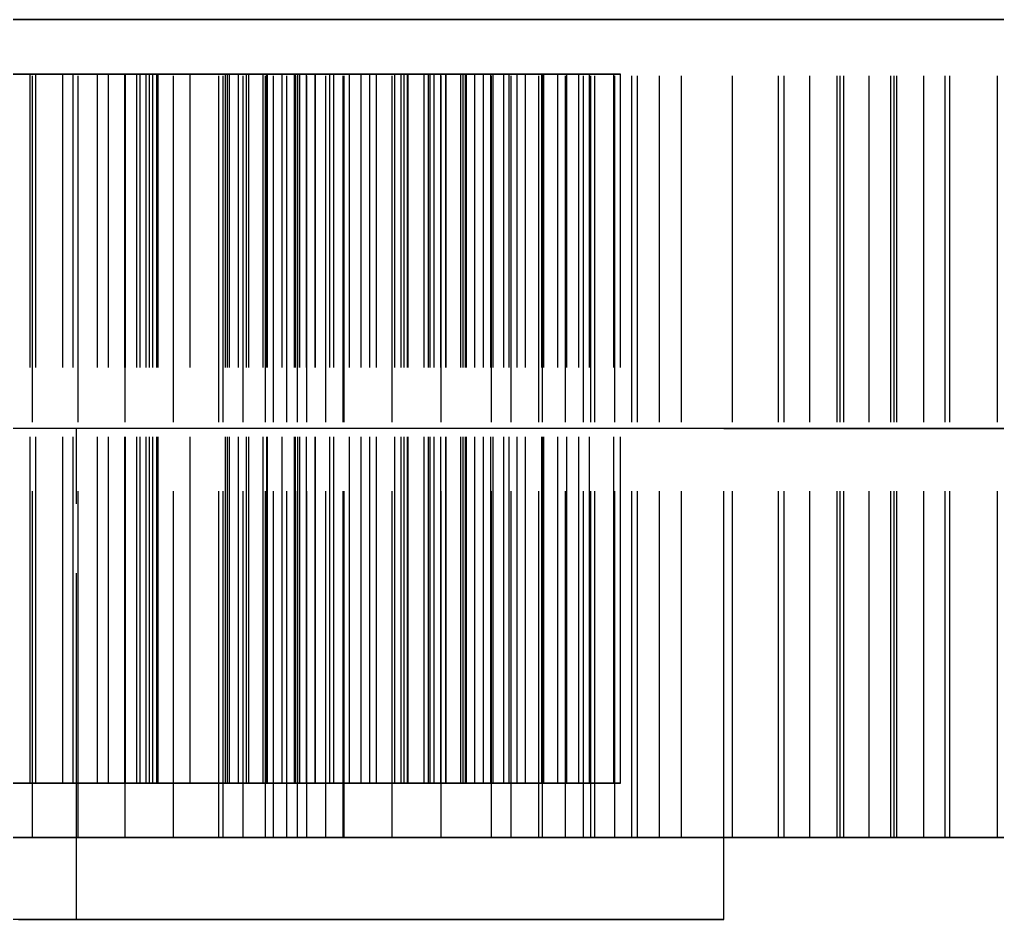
# Model space of a CAD drawing. Header units: millimetres. Extents: x -9 to 243, y -53 to 196.
# Drawn here: x 171.136 to 174.721, y -18.5 to -15.2 of the extents above; entities that cross this region are included whole.
import ezdxf

# ---------------------------------------------------------------- set-up
doc = ezdxf.new("R2010")
doc.units = ezdxf.units.MM
doc.linetypes.add('DASHED', pattern=[1.524, 1.27, -0.254])
doc.layers.add('HIDDEN', color=8, linetype='DASHED')
doc.layers.add('VISIBLE', color=7, linetype='CONTINUOUS')

msp = doc.modelspace()

# ---------------------------------------------------------------- linework, layer by layer
at = {"layer": 'HIDDEN'}
for points in [[(179.85, -15.2), (179.18333, -15.2), (178.51667, -15.2), (177.85, -15.2), (177.18333, -15.2), (176.51667, -15.2), (175.85, -15.2), (175.18333, -15.2), (174.51667, -15.2), (173.85, -15.2), (173.18333, -15.2), (172.51667, -15.2), (171.85, -15.2), (171.18333, -15.2), (170.51667, -15.2)], [(179.85, -15.2), (179.18333, -15.2), (178.51667, -15.2), (177.85, -15.2), (177.18333, -15.2), (176.51667, -15.2), (175.85, -15.2), (175.18333, -15.2), (174.51667, -15.2), (173.85, -15.2), (173.18333, -15.2), (172.51667, -15.2), (171.85, -15.2), (171.18333, -15.2), (170.51667, -15.2)], [(177.85, -15.2), (177.24683, -15.2), (176.64365, -15.2), (176.04048, -15.2), (175.4373, -15.2), (174.83413, -15.2), (174.23095, -15.2), (173.62778, -15.2), (173.0246, -15.2), (172.42143, -15.2), (171.81825, -15.2), (171.21508, -15.2), (170.6119, -15.2)], [(170.91349, -15.2), (171.21508, -15.2), (171.51667, -15.2), (171.81825, -15.2), (172.11984, -15.2), (172.42143, -15.2), (172.72302, -15.2), (173.0246, -15.2), (173.32619, -15.2), (173.62778, -15.2), (173.92937, -15.2), (174.23095, -15.2), (174.53254, -15.2), (174.83413, -15.2), (175.13571, -15.2), (175.4373, -15.2), (175.73889, -15.2), (176.04048, -15.2), (176.34206, -15.2), (176.64365, -15.2), (176.94524, -15.2), (177.24683, -15.2), (177.54841, -15.2), (177.85, -15.2)], [(171.02068, -15.2), (171.18309, -15.2)], [(171.18309, -15.2), (171.02068, -15.2)], [(171.18309, -15.2), (171.35078, -15.2)], [(171.35078, -15.2), (171.18309, -15.2)], [(171.18309, -18.2), (171.18309, -15.2)], [(171.18309, -18.2), (171.18309, -15.2)], [(171.35078, -15.2), (171.52333, -15.2)], [(171.52333, -15.2), (171.35078, -15.2)], [(171.35078, -18.2), (171.35078, -15.2)], [(171.35078, -18.2), (171.35078, -15.2)], [(171.52333, -15.2), (171.70041, -15.2)], [(171.70041, -15.2), (171.52333, -15.2)], [(171.52333, -18.2), (171.52333, -15.2)], [(171.52333, -18.2), (171.52333, -15.2)], [(171.70041, -15.2), (171.88176, -15.2)], [(171.88176, -15.2), (171.70041, -15.2)], [(171.70041, -18.2), (171.70041, -15.2)], [(171.70041, -18.2), (171.70041, -15.2)], [(171.95505, -15.2), (171.86682, -15.2)], [(171.86682, -15.2), (172.15524, -15.2)], [(172.15524, -15.2), (171.86682, -15.2)], [(171.86682, -15.2), (171.95505, -15.2)], [(171.86682, -18.2), (171.86682, -15.2)], [(171.86682, -18.2), (171.86682, -15.2)], [(171.88176, -15.2), (172.06715, -15.2)], [(172.06715, -15.2), (171.88176, -15.2)], [(171.88176, -18.2), (171.88176, -15.2)], [(171.88176, -18.2), (171.88176, -15.2)], [(172.03801, -15.2), (171.95505, -15.2)], [(171.95505, -15.2), (172.03801, -15.2)], [(171.95505, -18.2), (171.95505, -15.2)], [(171.95505, -18.2), (171.95505, -15.2)], [(172.11603, -15.2), (172.03801, -15.2)], [(172.03801, -15.2), (172.11603, -15.2)], [(172.03801, -18.2), (172.03801, -15.2)], [(172.03801, -18.2), (172.03801, -15.2)], [(172.06715, -15.2), (172.32258, -15.2)], [(172.32258, -15.2), (172.06715, -15.2)], [(172.06715, -18.2), (172.06715, -15.2)], [(172.06715, -18.2), (172.06715, -15.2)], [(172.18935, -15.2), (172.11603, -15.2)], [(172.11603, -15.2), (172.18935, -15.2)], [(172.11603, -18.2), (172.11603, -15.2)], [(172.11603, -18.2), (172.11603, -15.2)], [(172.15524, -15.2), (172.32586, -15.2)], [(172.32586, -15.2), (172.15524, -15.2)], [(172.15524, -18.2), (172.15524, -15.2)], [(172.15524, -18.2), (172.15524, -15.2)], [(172.25816, -15.2), (172.18935, -15.2)], [(172.18935, -15.2), (172.25816, -15.2)], [(172.18935, -18.2), (172.18935, -15.2)], [(172.18935, -18.2), (172.18935, -15.2)], [(172.32258, -15.2), (172.25816, -15.2)], [(172.25816, -15.2), (172.32258, -15.2)], [(172.25816, -18.2), (172.25816, -15.2)], [(172.25816, -18.2), (172.25816, -15.2)], [(172.32258, -18.2), (172.32258, -15.2)], [(172.32258, -18.2), (172.32258, -15.2)], [(172.32586, -15.2), (172.50137, -15.2)], [(172.50137, -15.2), (172.32586, -15.2)], [(172.32586, -18.2), (172.32586, -15.2)], [(172.32586, -18.2), (172.32586, -15.2)], [(172.50137, -15.2), (172.68137, -15.2)], [(172.68137, -15.2), (172.50137, -15.2)], [(172.50137, -18.2), (172.50137, -15.2)], [(172.50137, -18.2), (172.50137, -15.2)], [(172.68137, -15.2), (172.86555, -15.2)], [(172.86555, -15.2), (172.68137, -15.2)], [(172.68137, -18.2), (172.68137, -15.2)], [(172.68137, -18.2), (172.68137, -15.2)], [(172.86555, -15.2), (173.05366, -15.2)], [(173.05366, -15.2), (172.86555, -15.2)], [(172.86555, -18.2), (172.86555, -15.2)], [(172.86555, -18.2), (172.86555, -15.2)], [(173.04029, -15.2), (172.93832, -15.2)], [(172.93832, -15.2), (173.20351, -15.2)], [(173.20351, -15.2), (172.93832, -15.2)], [(172.93832, -15.2), (173.04029, -15.2)], [(172.93832, -18.2), (172.93832, -15.2)], [(172.93832, -18.2), (172.93832, -15.2)], [(173.13738, -15.2), (173.04029, -15.2)], [(173.04029, -15.2), (173.13738, -15.2)], [(173.04029, -18.2), (173.04029, -15.2)], [(173.04029, -18.2), (173.04029, -15.2)], [(173.05366, -15.2), (173.24548, -15.2)], [(173.24548, -15.2), (173.05366, -15.2)], [(173.05366, -18.2), (173.05366, -15.2)], [(173.05366, -18.2), (173.05366, -15.2)], [(173.22989, -15.2), (173.13738, -15.2)], [(173.13738, -15.2), (173.22989, -15.2)], [(173.13738, -18.2), (173.13738, -15.2)], [(173.13738, -18.2), (173.13738, -15.2)], [(173.20351, -15.2), (173.38123, -15.2)], [(173.38123, -15.2), (173.20351, -15.2)], [(173.20351, -18.2), (173.20351, -15.2)], [(173.20351, -18.2), (173.20351, -15.2)], [(173.31805, -15.2), (173.22989, -15.2)], [(173.22989, -15.2), (173.31805, -15.2)], [(173.22989, -18.2), (173.22989, -15.2)], [(173.22989, -18.2), (173.22989, -15.2)], [(173.24548, -15.2), (173.48187, -15.2)], [(173.48187, -15.2), (173.24548, -15.2)], [(173.24548, -18.2), (173.24548, -15.2)], [(173.24548, -18.2), (173.24548, -15.2)], [(173.402, -15.2), (173.31805, -15.2)], [(173.31805, -15.2), (173.402, -15.2)], [(173.31805, -18.2), (173.31805, -15.2)], [(173.31805, -18.2), (173.31805, -15.2)], [(173.38123, -15.2), (173.56343, -15.2)], [(173.56343, -15.2), (173.38123, -15.2)], [(173.38123, -18.2), (173.38123, -15.2)], [(173.38123, -18.2), (173.38123, -15.2)], [(173.48187, -15.2), (173.402, -15.2)], [(173.402, -15.2), (173.48187, -15.2)], [(173.402, -18.2), (173.402, -15.2)], [(173.402, -18.2), (173.402, -15.2)], [(173.48187, -18.2), (173.48187, -15.2)], [(173.48187, -18.2), (173.48187, -15.2)], [(173.56343, -15.2), (173.74971, -15.2)], [(173.74971, -15.2), (173.56343, -15.2)], [(173.56343, -18.2), (173.56343, -15.2)], [(173.56343, -18.2), (173.56343, -15.2)], [(173.74971, -15.2), (173.93979, -15.2)], [(173.93979, -15.2), (173.74971, -15.2)], [(173.74971, -18.2), (173.74971, -15.2)], [(173.74971, -18.2), (173.74971, -15.2)], [(174.0335, -15.2), (173.91845, -15.2)], [(173.91845, -15.2), (174.15869, -15.2)], [(174.15869, -15.2), (173.91845, -15.2)], [(173.91845, -15.2), (174.0335, -15.2)], [(173.91845, -18.2), (173.91845, -15.2)], [(173.91845, -18.2), (173.91845, -15.2)], [(173.93979, -15.2), (174.13344, -15.2)], [(174.13344, -15.2), (173.93979, -15.2)], [(173.93979, -18.2), (173.93979, -15.2)], [(173.93979, -18.2), (173.93979, -15.2)], [(174.14409, -15.2), (174.0335, -15.2)], [(174.0335, -15.2), (174.14409, -15.2)], [(174.0335, -18.2), (174.0335, -15.2)], [(174.0335, -18.2), (174.0335, -15.2)], [(174.13344, -15.2), (174.33045, -15.2)], [(174.33045, -15.2), (174.13344, -15.2)], [(174.13344, -18.2), (174.13344, -15.2)], [(174.13344, -18.2), (174.13344, -15.2)], [(174.2505, -15.2), (174.14409, -15.2)], [(174.14409, -15.2), (174.2505, -15.2)], [(174.14409, -18.2), (174.14409, -15.2)], [(174.14409, -18.2), (174.14409, -15.2)], [(174.15869, -15.2), (174.34237, -15.2)], [(174.34237, -15.2), (174.15869, -15.2)], [(174.15869, -18.2), (174.15869, -15.2)], [(174.15869, -18.2), (174.15869, -15.2)], [(174.35292, -15.2), (174.2505, -15.2)], [(174.2505, -15.2), (174.35292, -15.2)], [(174.2505, -18.2), (174.2505, -15.2)], [(174.2505, -18.2), (174.2505, -15.2)], [(174.33045, -15.2), (174.54628, -15.2)], [(174.54628, -15.2), (174.33045, -15.2)], [(174.33045, -18.2), (174.33045, -15.2)], [(174.33045, -18.2), (174.33045, -15.2)], [(174.34237, -15.2), (174.53006, -15.2)], [(174.53006, -15.2), (174.34237, -15.2)], [(174.34237, -18.2), (174.34237, -15.2)], [(174.34237, -18.2), (174.34237, -15.2)], [(174.45148, -15.2), (174.35292, -15.2)], [(174.35292, -15.2), (174.45148, -15.2)], [(174.35292, -18.2), (174.35292, -15.2)], [(174.35292, -18.2), (174.35292, -15.2)], [(174.54628, -15.2), (174.45148, -15.2)], [(174.45148, -15.2), (174.54628, -15.2)], [(174.45148, -18.2), (174.45148, -15.2)], [(174.45148, -18.2), (174.45148, -15.2)], [(174.53006, -15.2), (174.72142, -15.2)], [(174.72142, -15.2), (174.53006, -15.2)], [(174.53006, -18.2), (174.53006, -15.2)], [(174.53006, -18.2), (174.53006, -15.2)], [(174.54628, -18.2), (174.54628, -15.2)], [(174.54628, -18.2), (174.54628, -15.2)], [(174.72142, -15.2), (174.91617, -15.2)], [(174.91617, -15.2), (174.72142, -15.2)], [(174.72142, -18.2), (174.72142, -15.2)], [(174.72142, -18.2), (174.72142, -15.2)], [(171.17419, -15.4), (171.06367, -15.4)], [(171.08224, -15.4), (171.33207, -15.4)], [(171.29367, -15.4), (171.17419, -15.4)], [(171.17419, -18), (171.17419, -15.4)], [(171.61198, -15.4), (171.19558, -15.4)], [(171.19558, -15.4), (171.46173, -15.4)], [(171.19558, -18), (171.19558, -15.4)], [(171.42137, -15.4), (171.29367, -15.4)], [(171.29367, -18), (171.29367, -15.4)], [(171.33207, -15.4), (171.42081, -15.4)], [(171.33207, -18), (171.33207, -15.4)], [(171.42081, -15.4), (171.52449, -15.4)], [(171.42081, -18), (171.42081, -15.4)], [(171.64393, -15.4), (171.42137, -15.4)], [(171.42137, -18), (171.42137, -15.4)], [(171.46173, -15.4), (171.52133, -15.4)], [(171.46173, -18), (171.46173, -15.4)], [(171.52133, -15.4), (171.56606, -15.4)], [(171.52133, -18), (171.52133, -15.4)], [(171.52449, -15.4), (171.63849, -15.4)], [(171.52449, -18), (171.52449, -15.4)], [(171.56606, -15.4), (171.59987, -15.4)], [(171.56606, -18), (171.56606, -15.4)], [(171.89833, -15.4), (171.57723, -15.4)], [(171.57723, -15.4), (171.90496, -15.4)], [(171.57723, -18), (171.57723, -15.4)], [(171.59987, -15.4), (171.62386, -15.4)], [(171.59987, -18), (171.59987, -15.4)], [(171.93808, -15.4), (171.61198, -15.4)], [(171.61198, -18), (171.61198, -15.4)], [(171.62386, -15.4), (171.63848, -15.4)], [(171.62386, -18), (171.62386, -15.4)], [(171.63848, -15.4), (171.64393, -15.4)], [(171.63848, -18), (171.63848, -15.4)], [(171.63849, -15.4), (171.76111, -15.4)], [(171.63849, -18), (171.63849, -15.4)], [(171.64393, -18), (171.64393, -15.4)], [(171.76111, -15.4), (171.89134, -15.4)], [(171.76111, -18), (171.76111, -15.4)], [(171.89134, -15.4), (172.02844, -15.4)], [(171.89134, -18), (171.89134, -15.4)], [(171.97657, -15.4), (171.89833, -15.4)], [(171.89833, -18), (171.89833, -15.4)], [(171.90496, -15.4), (172.27324, -15.4)], [(171.90496, -18), (171.90496, -15.4)], [(172.04472, -15.4), (171.93808, -15.4)], [(171.93808, -18), (171.93808, -15.4)], [(172.15593, -15.4), (171.96786, -15.4)], [(171.96786, -15.4), (172.3452, -15.4)], [(171.96786, -18), (171.96786, -15.4)], [(172.04245, -15.4), (171.97657, -15.4)], [(171.97657, -18), (171.97657, -15.4)], [(172.02844, -15.4), (172.21964, -15.4)], [(172.02844, -18), (172.02844, -15.4)], [(172.09914, -15.4), (172.04245, -15.4)], [(172.04245, -18), (172.04245, -15.4)], [(172.16277, -15.4), (172.04472, -15.4)], [(172.04472, -18), (172.04472, -15.4)], [(172.14742, -15.4), (172.09914, -15.4)], [(172.09914, -18), (172.09914, -15.4)], [(172.54616, -15.4), (172.14353, -15.4)], [(172.14353, -15.4), (172.22103, -15.4)], [(172.14353, -18), (172.14353, -15.4)], [(172.18757, -15.4), (172.14742, -15.4)], [(172.14742, -18), (172.14742, -15.4)], [(172.56035, -15.4), (172.15593, -15.4)], [(172.15593, -18), (172.15593, -15.4)], [(172.28851, -15.4), (172.16277, -15.4)], [(172.16277, -18), (172.16277, -15.4)], [(172.21964, -15.4), (172.18757, -15.4)], [(172.18757, -18), (172.18757, -15.4)], [(172.21964, -18), (172.21964, -15.4)], [(172.22103, -15.4), (172.63482, -15.4)], [(172.22103, -18), (172.22103, -15.4)], [(172.27324, -15.4), (172.3885, -15.4)], [(172.27324, -18), (172.27324, -15.4)], [(172.42052, -15.4), (172.28851, -15.4)], [(172.28851, -18), (172.28851, -15.4)], [(172.3452, -15.4), (172.44429, -15.4)], [(172.3452, -18), (172.3452, -15.4)], [(172.3885, -15.4), (172.51209, -15.4)], [(172.3885, -18), (172.3885, -15.4)], [(172.55787, -15.4), (172.42052, -15.4)], [(172.42052, -18), (172.42052, -15.4)], [(172.44429, -15.4), (172.53516, -15.4)], [(172.44429, -18), (172.44429, -15.4)], [(172.51209, -15.4), (172.64113, -15.4)], [(172.51209, -18), (172.51209, -15.4)], [(172.53516, -15.4), (172.6197, -15.4)], [(172.53516, -18), (172.53516, -15.4)], [(172.65636, -15.4), (172.54616, -15.4)], [(172.54616, -18), (172.54616, -15.4)], [(172.69984, -15.4), (172.55787, -15.4)], [(172.55787, -18), (172.55787, -15.4)], [(172.68068, -15.4), (172.56035, -15.4)], [(172.56035, -18), (172.56035, -15.4)], [(172.6197, -15.4), (172.69826, -15.4)], [(172.6197, -18), (172.6197, -15.4)], [(172.63482, -15.4), (172.75377, -15.4)], [(172.63482, -18), (172.63482, -15.4)], [(172.64113, -15.4), (172.77443, -15.4)], [(172.64113, -18), (172.64113, -15.4)], [(172.76173, -15.4), (172.65636, -15.4)], [(172.65636, -18), (172.65636, -15.4)], [(172.80467, -15.4), (172.68068, -15.4)], [(172.68068, -18), (172.68068, -15.4)], [(172.69826, -15.4), (172.77084, -15.4)], [(172.69826, -18), (172.69826, -15.4)], [(172.83731, -15.4), (172.69984, -15.4)], [(172.69984, -18), (172.69984, -15.4)], [(172.75377, -15.4), (172.87279, -15.4)], [(172.75377, -18), (172.75377, -15.4)], [(172.86315, -15.4), (172.76173, -15.4)], [(172.76173, -18), (172.76173, -15.4)], [(172.77084, -15.4), (172.83731, -15.4)], [(172.77084, -18), (172.77084, -15.4)], [(172.77443, -15.4), (172.91117, -15.4)], [(172.77443, -18), (172.77443, -15.4)], [(172.93074, -15.4), (172.80467, -15.4)], [(172.80467, -18), (172.80467, -15.4)], [(172.83731, -18), (172.83731, -15.4)], [(172.96062, -15.4), (172.86315, -15.4)], [(172.86315, -18), (172.86315, -15.4)], [(172.87279, -15.4), (172.99132, -15.4)], [(172.87279, -18), (172.87279, -15.4)], [(172.91117, -15.4), (173.0507, -15.4)], [(172.91117, -18), (172.91117, -15.4)], [(173.05809, -15.4), (172.93074, -15.4)], [(172.93074, -18), (172.93074, -15.4)], [(173.05394, -15.4), (172.96062, -15.4)], [(172.96062, -18), (172.96062, -15.4)], [(172.99132, -15.4), (173.1089, -15.4)], [(172.99132, -18), (172.99132, -15.4)], [(173.0507, -15.4), (173.14285, -15.4)], [(173.0507, -18), (173.0507, -15.4)], [(173.14285, -15.4), (173.05394, -15.4)], [(173.05394, -18), (173.05394, -15.4)], [(173.1861, -15.4), (173.05809, -15.4)], [(173.05809, -18), (173.05809, -15.4)], [(173.1089, -15.4), (173.22506, -15.4)], [(173.1089, -18), (173.1089, -15.4)], [(173.14285, -18), (173.14285, -15.4)], [(173.31423, -15.4), (173.1861, -15.4)], [(173.1861, -18), (173.1861, -15.4)], [(173.22506, -15.4), (173.33938, -15.4)], [(173.22506, -18), (173.22506, -15.4)], [(173.33938, -15.4), (173.31423, -15.4)], [(173.31423, -18), (173.31423, -15.4)], [(173.33938, -18), (173.33938, -15.4)], [(173.71854, -16.7), (173.5972, -16.7), (173.47587, -16.7), (173.35454, -16.7), (173.23321, -16.7), (173.11188, -16.7), (172.99054, -16.7), (172.86921, -16.7), (172.74788, -16.7), (172.62655, -16.7), (172.50522, -16.7), (172.38389, -16.7), (172.26255, -16.7), (172.14122, -16.7), (172.01989, -16.7), (171.89856, -16.7), (171.77723, -16.7), (171.65589, -16.7), (171.53456, -16.7), (171.41323, -16.7), (171.2919, -16.7), (171.17057, -16.7), (171.04923, -16.7)], [(171.34493, -16.7), (171.20215, -16.7), (171.05938, -16.7)], [(174.7764, -16.7), (174.68108, -16.7), (174.58576, -16.7), (174.49044, -16.7), (174.39512, -16.7), (174.29981, -16.7), (174.20449, -16.7), (174.10917, -16.7), (174.01385, -16.7), (173.91853, -16.7), (173.82321, -16.7), (173.72789, -16.7), (173.63257, -16.7), (173.53726, -16.7), (173.44194, -16.7), (173.34662, -16.7), (173.2513, -16.7), (173.15598, -16.7), (173.06066, -16.7), (172.96534, -16.7), (172.87003, -16.7), (172.77471, -16.7), (172.67939, -16.7), (172.58407, -16.7), (172.48875, -16.7), (172.39343, -16.7), (172.29811, -16.7), (172.2028, -16.7), (172.10748, -16.7), (172.01216, -16.7), (171.91684, -16.7), (171.82152, -16.7), (171.7262, -16.7), (171.63088, -16.7), (171.53557, -16.7), (171.44025, -16.7), (171.34493, -16.7)], [(171.34493, -18.5), (171.34493, -16.7)], [(173.71854, -18.2), (173.71854, -16.7)], [(173.71854, -16.7), (173.77618, -16.7), (173.83382, -16.7), (173.89146, -16.7), (173.94911, -16.7), (174.00675, -16.7), (174.06439, -16.7), (174.12203, -16.7), (174.17967, -16.7), (174.23732, -16.7), (174.29496, -16.7), (174.3526, -16.7), (174.41024, -16.7), (174.46789, -16.7), (174.52553, -16.7), (174.58317, -16.7), (174.64081, -16.7), (174.69845, -16.7), (174.7561, -16.7)], [(171.17419, -18), (171.06367, -18)], [(171.08224, -18), (171.33207, -18)], [(171.29367, -18), (171.17419, -18)], [(171.61198, -18), (171.19558, -18)], [(171.19558, -18), (171.46173, -18)], [(171.42137, -18), (171.29367, -18)], [(171.33207, -18), (171.42081, -18)], [(171.42081, -18), (171.52449, -18)], [(171.64393, -18), (171.42137, -18)], [(171.46173, -18), (171.52133, -18)], [(171.52133, -18), (171.56606, -18)], [(171.52449, -18), (171.63849, -18)], [(171.56606, -18), (171.59987, -18)], [(171.89833, -18), (171.57723, -18)], [(171.57723, -18), (171.90496, -18)], [(171.59987, -18), (171.62386, -18)], [(171.93808, -18), (171.61198, -18)], [(171.62386, -18), (171.63848, -18)], [(171.63848, -18), (171.64393, -18)], [(171.63849, -18), (171.76111, -18)], [(171.76111, -18), (171.89134, -18)], [(171.89134, -18), (172.02844, -18)], [(171.97657, -18), (171.89833, -18)], [(171.90496, -18), (172.27324, -18)], [(172.04472, -18), (171.93808, -18)], [(172.15593, -18), (171.96786, -18)], [(171.96786, -18), (172.3452, -18)], [(172.04245, -18), (171.97657, -18)], [(172.02844, -18), (172.21964, -18)], [(172.09914, -18), (172.04245, -18)], [(172.16277, -18), (172.04472, -18)], [(172.14742, -18), (172.09914, -18)], [(172.54616, -18), (172.14353, -18)], [(172.14353, -18), (172.22103, -18)], [(172.18757, -18), (172.14742, -18)], [(172.56035, -18), (172.15593, -18)], [(172.28851, -18), (172.16277, -18)], [(172.21964, -18), (172.18757, -18)], [(172.22103, -18), (172.63482, -18)], [(172.27324, -18), (172.3885, -18)], [(172.42052, -18), (172.28851, -18)], [(172.3452, -18), (172.44429, -18)], [(172.3885, -18), (172.51209, -18)], [(172.55787, -18), (172.42052, -18)], [(172.44429, -18), (172.53516, -18)], [(172.51209, -18), (172.64113, -18)], [(172.53516, -18), (172.6197, -18)], [(172.65636, -18), (172.54616, -18)], [(172.69984, -18), (172.55787, -18)], [(172.68068, -18), (172.56035, -18)], [(172.6197, -18), (172.69826, -18)], [(172.63482, -18), (172.75377, -18)], [(172.64113, -18), (172.77443, -18)], [(172.76173, -18), (172.65636, -18)], [(172.80467, -18), (172.68068, -18)], [(172.69826, -18), (172.77084, -18)], [(172.83731, -18), (172.69984, -18)], [(172.75377, -18), (172.87279, -18)], [(172.86315, -18), (172.76173, -18)], [(172.77084, -18), (172.83731, -18)], [(172.77443, -18), (172.91117, -18)], [(172.93074, -18), (172.80467, -18)], [(172.96062, -18), (172.86315, -18)], [(172.87279, -18), (172.99132, -18)], [(172.91117, -18), (173.0507, -18)], [(173.05809, -18), (172.93074, -18)], [(173.05394, -18), (172.96062, -18)], [(172.99132, -18), (173.1089, -18)], [(173.0507, -18), (173.14285, -18)], [(173.14285, -18), (173.05394, -18)], [(173.1861, -18), (173.05809, -18)], [(173.1089, -18), (173.22506, -18)], [(173.31423, -18), (173.1861, -18)], [(173.22506, -18), (173.33938, -18)], [(173.33938, -18), (173.31423, -18)], [(179.85, -18.2), (179.18333, -18.2), (178.51667, -18.2), (177.85, -18.2), (177.18333, -18.2), (176.51667, -18.2), (175.85, -18.2), (175.18333, -18.2), (174.51667, -18.2), (173.85, -18.2), (173.18333, -18.2), (172.51667, -18.2), (171.85, -18.2), (171.18333, -18.2), (170.51667, -18.2)], [(171.02068, -18.2), (171.18309, -18.2)], [(171.18309, -18.2), (171.02068, -18.2)], [(171.18309, -18.2), (171.35078, -18.2)], [(171.35078, -18.2), (171.18309, -18.2)], [(171.35078, -18.2), (171.52333, -18.2)], [(171.52333, -18.2), (171.35078, -18.2)], [(171.52333, -18.2), (171.70041, -18.2)], [(171.70041, -18.2), (171.52333, -18.2)], [(171.70041, -18.2), (171.88176, -18.2)], [(171.88176, -18.2), (171.70041, -18.2)], [(171.95505, -18.2), (171.86682, -18.2)], [(171.86682, -18.2), (172.15524, -18.2)], [(172.15524, -18.2), (171.86682, -18.2)], [(171.86682, -18.2), (171.95505, -18.2)], [(171.88176, -18.2), (172.06715, -18.2)], [(172.06715, -18.2), (171.88176, -18.2)], [(172.03801, -18.2), (171.95505, -18.2)], [(171.95505, -18.2), (172.03801, -18.2)], [(172.11603, -18.2), (172.03801, -18.2)], [(172.03801, -18.2), (172.11603, -18.2)], [(172.06715, -18.2), (172.32258, -18.2)], [(172.32258, -18.2), (172.06715, -18.2)], [(172.18935, -18.2), (172.11603, -18.2)], [(172.11603, -18.2), (172.18935, -18.2)], [(172.15524, -18.2), (172.32586, -18.2)], [(172.32586, -18.2), (172.15524, -18.2)], [(172.25816, -18.2), (172.18935, -18.2)], [(172.18935, -18.2), (172.25816, -18.2)], [(172.32258, -18.2), (172.25816, -18.2)], [(172.25816, -18.2), (172.32258, -18.2)], [(172.32586, -18.2), (172.50137, -18.2)], [(172.50137, -18.2), (172.32586, -18.2)], [(172.50137, -18.2), (172.68137, -18.2)], [(172.68137, -18.2), (172.50137, -18.2)], [(172.68137, -18.2), (172.86555, -18.2)], [(172.86555, -18.2), (172.68137, -18.2)], [(172.86555, -18.2), (173.05366, -18.2)], [(173.05366, -18.2), (172.86555, -18.2)], [(173.04029, -18.2), (172.93832, -18.2)], [(172.93832, -18.2), (173.20351, -18.2)], [(173.20351, -18.2), (172.93832, -18.2)], [(172.93832, -18.2), (173.04029, -18.2)], [(173.13738, -18.2), (173.04029, -18.2)], [(173.04029, -18.2), (173.13738, -18.2)], [(173.05366, -18.2), (173.24548, -18.2)], [(173.24548, -18.2), (173.05366, -18.2)], [(173.22989, -18.2), (173.13738, -18.2)], [(173.13738, -18.2), (173.22989, -18.2)], [(173.20351, -18.2), (173.38123, -18.2)], [(173.38123, -18.2), (173.20351, -18.2)], [(173.31805, -18.2), (173.22989, -18.2)], [(173.22989, -18.2), (173.31805, -18.2)], [(173.24548, -18.2), (173.48187, -18.2)], [(173.48187, -18.2), (173.24548, -18.2)], [(173.402, -18.2), (173.31805, -18.2)], [(173.31805, -18.2), (173.402, -18.2)], [(173.38123, -18.2), (173.56343, -18.2)], [(173.56343, -18.2), (173.38123, -18.2)], [(173.48187, -18.2), (173.402, -18.2)], [(173.402, -18.2), (173.48187, -18.2)], [(173.56343, -18.2), (173.74971, -18.2)], [(173.74971, -18.2), (173.56343, -18.2)], [(173.74971, -18.2), (173.93979, -18.2)], [(173.93979, -18.2), (173.74971, -18.2)], [(174.0335, -18.2), (173.91845, -18.2)], [(173.91845, -18.2), (174.15869, -18.2)], [(174.15869, -18.2), (173.91845, -18.2)], [(173.91845, -18.2), (174.0335, -18.2)], [(173.93979, -18.2), (174.13344, -18.2)], [(174.13344, -18.2), (173.93979, -18.2)], [(174.14409, -18.2), (174.0335, -18.2)], [(174.0335, -18.2), (174.14409, -18.2)], [(174.13344, -18.2), (174.33045, -18.2)], [(174.33045, -18.2), (174.13344, -18.2)], [(174.2505, -18.2), (174.14409, -18.2)], [(174.14409, -18.2), (174.2505, -18.2)], [(174.15869, -18.2), (174.34237, -18.2)], [(174.34237, -18.2), (174.15869, -18.2)], [(174.35292, -18.2), (174.2505, -18.2)], [(174.2505, -18.2), (174.35292, -18.2)], [(174.33045, -18.2), (174.54628, -18.2)], [(174.54628, -18.2), (174.33045, -18.2)], [(174.34237, -18.2), (174.53006, -18.2)], [(174.53006, -18.2), (174.34237, -18.2)], [(174.45148, -18.2), (174.35292, -18.2)], [(174.35292, -18.2), (174.45148, -18.2)], [(174.54628, -18.2), (174.45148, -18.2)], [(174.45148, -18.2), (174.54628, -18.2)], [(174.53006, -18.2), (174.72142, -18.2)], [(174.72142, -18.2), (174.53006, -18.2)], [(174.72142, -18.2), (174.91617, -18.2)], [(174.91617, -18.2), (174.72142, -18.2)], [(171.34493, -18.5), (171.20215, -18.5), (171.05938, -18.5)], [(173.71854, -18.5), (173.57933, -18.5), (173.44013, -18.5), (173.30093, -18.5), (173.16172, -18.5), (173.02252, -18.5), (172.88332, -18.5), (172.74412, -18.5), (172.60491, -18.5), (172.46571, -18.5), (172.32651, -18.5), (172.1873, -18.5), (172.0481, -18.5), (171.9089, -18.5), (171.76969, -18.5), (171.63049, -18.5), (171.49129, -18.5), (171.35209, -18.5), (171.21288, -18.5), (171.07368, -18.5)], [(171.34493, -18.5), (171.23497, -18.5), (171.12501, -18.5)]]:
    msp.add_lwpolyline(points, dxfattribs=at)
at = {"layer": 'VISIBLE'}
for points in [[(170.85, -15.2), (171.18333, -15.2), (171.51667, -15.2), (171.85, -15.2), (172.18333, -15.2), (172.51667, -15.2), (172.85, -15.2), (173.18333, -15.2), (173.51667, -15.2), (173.85, -15.2), (174.18333, -15.2), (174.51667, -15.2), (174.85, -15.2)], [(170.85, -15.2), (171.18333, -15.2), (171.51667, -15.2), (171.85, -15.2), (172.18333, -15.2), (172.51667, -15.2), (172.85, -15.2), (173.18333, -15.2), (173.51667, -15.2), (173.85, -15.2), (174.18333, -15.2), (174.51667, -15.2), (174.85, -15.2)], [(170.85, -18.2), (171.18333, -18.2), (171.51667, -18.2), (171.85, -18.2), (172.18333, -18.2), (172.51667, -18.2), (172.85, -18.2), (173.18333, -18.2), (173.51667, -18.2), (173.85, -18.2), (174.18333, -18.2), (174.51667, -18.2), (174.85, -18.2)], [(173.71854, -18.5), (173.71854, -18.2)], [(171.13128, -18.5), (171.2271, -18.5), (171.32293, -18.5), (171.41875, -18.5), (171.51457, -18.5), (171.6104, -18.5), (171.70622, -18.5), (171.80205, -18.5), (171.89787, -18.5), (171.9937, -18.5), (172.08952, -18.5), (172.18534, -18.5), (172.28117, -18.5), (172.37699, -18.5), (172.47282, -18.5), (172.56864, -18.5), (172.66447, -18.5), (172.76029, -18.5), (172.85612, -18.5), (172.95194, -18.5), (173.04776, -18.5), (173.14359, -18.5), (173.23941, -18.5), (173.33524, -18.5), (173.43106, -18.5), (173.52689, -18.5), (173.62271, -18.5), (173.71854, -18.5)]]:
    msp.add_lwpolyline(points, dxfattribs=at)

doc.saveas('drawing.dxf')
